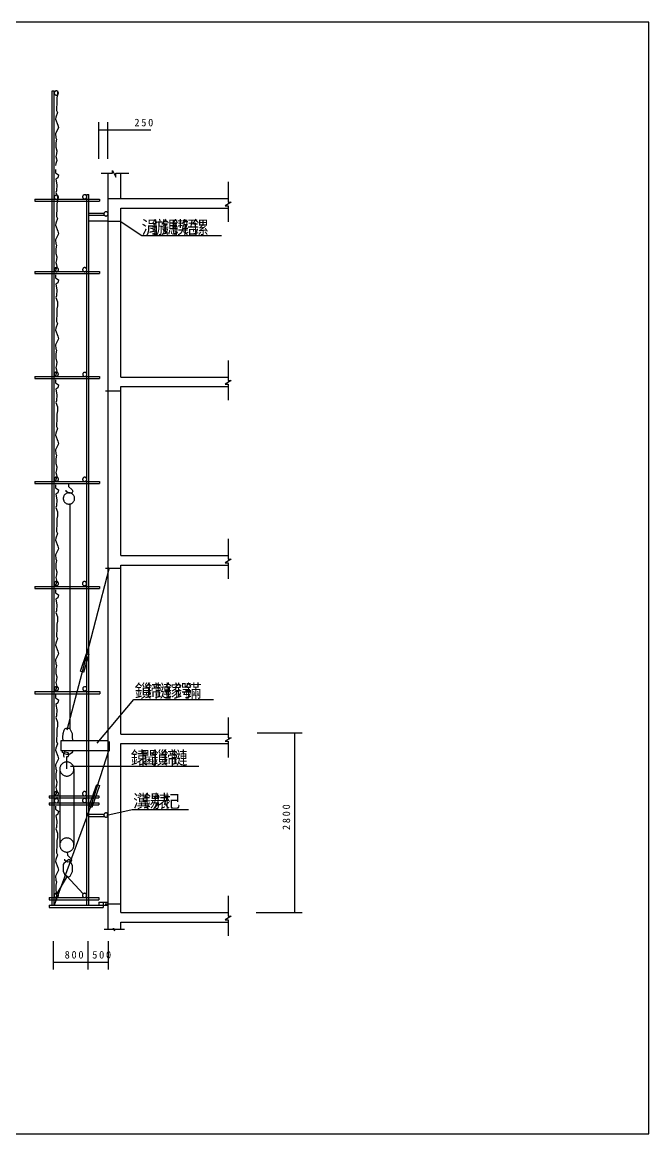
# Model space of a CAD drawing. Header units: metres. Extents: x 0 to 420, y 0 to 297.
# Drawn here: x 252.6 to 420, y 0 to 297 of the extents above; entities that cross this region are included whole.
import ezdxf

# ---------------------------------------------------------------- set-up
doc = ezdxf.new("R2010")
doc.units = ezdxf.units.M
doc.layers.add(' ', color=7, linetype='Continuous')
doc.layers.add('1', color=7, linetype='Continuous')

msp = doc.modelspace()

# ---------------------------------------------------------------- linework, layer by layer
at = {"layer": ' '}
for p, q in [((273.05, 260.46), (273.05, 270.24)), ((273.05, 268.22), (275.52, 268.22)), ((275.52, 260.46), (275.52, 270.24)), ((275.52, 268.22), (286.94, 268.22)), ((315.36, 107.15), (327.37, 107.15)), ((325.35, 107.15), (325.35, 59.08)), ((315.13, 59.08), (327.37, 59.08)), ((260.84, 51.44), (260.84, 43.85)), ((270.11, 51.45), (270.11, 43.85)), ((275.58, 51.45), (275.58, 43.85)), ((270.11, 50.48), (270.11, 43.85)), ((260.84, 45.87), (270.11, 45.87)), ((270.11, 45.87), (275.58, 45.87))]:
    msp.add_line(p, q, dxfattribs=at)
for p, q in [((420, 296.97), (0, 296.97)), ((420, 0), (420, 296.97)), ((260.59, 61.05), (260.59, 278.67)), ((260.59, 278.67), (261.15, 278.67)), ((261.15, 61.05), (261.15, 278.67)), ((262, 277.57), (261.86, 276.76)), ((261.86, 276.76), (261.86, 275.82)), ((262, 278.64), (262, 277.57)), ((261.86, 274.87), (261.73, 274.34)), ((261.73, 274.34), (261.73, 273.39)), ((261.73, 273.39), (262, 272.85)), ((261.86, 275.82), (261.86, 274.87)), ((261.59, 271.64), (261.46, 271.1)), ((261.46, 271.1), (262.13, 269.49)), ((262, 272.85), (261.59, 271.64)), ((261.86, 267.87), (261.46, 267.2)), ((262.27, 268.81), (261.86, 267.87)), ((262.13, 269.49), (262.27, 268.81)), ((261.46, 267.2), (261.59, 266.12)), ((261.59, 266.12), (261.73, 265.72)), ((261.73, 265.72), (261.59, 264.77)), ((261.59, 264.77), (261.59, 263.56)), ((261.59, 263.56), (261.86, 262.62)), ((261.73, 261.81), (261.59, 261.14)), ((261.86, 262.62), (261.73, 261.81)), ((261.59, 259.25), (261.46, 258.71)), ((261.59, 261.14), (261.73, 260.47)), ((261.86, 260.06), (261.59, 259.25)), ((261.73, 260.47), (261.86, 260.06)), ((261.46, 257.58), (261.46, 256.77)), ((261.46, 256.77), (262.27, 256.23)), ((262.13, 255.42), (261.59, 255.02)), ((262.27, 256.23), (262.13, 255.42)), ((273.68, 256.64), (276.69, 256.64)), ((276.69, 256.64), (276.69, 257.35)), ((276.69, 257.35), (277.58, 255.58)), ((277.58, 255.58), (277.58, 256.64)), ((277.58, 256.64), (281.12, 256.64)), ((261.59, 255.02), (261.86, 253.54)), ((261.86, 253.54), (261.73, 251.92)), ((307.65, 254.33), (307.65, 248.92)), ((256, 249.73), (273.21, 249.73)), ((256, 249.73), (256, 249.17)), ((261.73, 251.92), (261.59, 251.52)), ((261.59, 251.52), (262, 250.31)), ((262, 250.31), (262, 249.23)), ((269.88, 61.05), (269.88, 250.98)), ((269.88, 250.98), (270.44, 250.98)), ((270.44, 61.05), (270.44, 250.98)), ((273.21, 249.73), (273.21, 249.17)), ((275.6, 54.62), (275.6, 249.87)), ((275.6, 249.87), (307.65, 249.87)), ((256, 249.17), (273.21, 249.17)), ((261.86, 246.54), (261.73, 246)), ((262, 249.23), (261.86, 248.42)), ((261.86, 248.42), (261.86, 247.48)), ((261.86, 247.48), (261.86, 246.54)), ((278.95, 247.32), (307.65, 247.32)), ((278.95, 202.17), (278.95, 247.32)), ((308.45, 248.92), (306.85, 247.96)), ((306.85, 247.96), (307.65, 247.96)), ((307.65, 248.92), (308.45, 248.92)), ((307.65, 247.96), (307.65, 243.66)), ((262, 244.52), (261.59, 243.3)), ((261.73, 246), (261.73, 245.05)), ((261.73, 245.05), (262, 244.52)), ((270.47, 246), (274.52, 246)), ((270.47, 245.41), (274.59, 245.41)), ((275.62, 243.79), (270.48, 243.79)), ((275.62, 243.79), (278.92, 243.79)), ((278.73, 243.81), (284.52, 240.03)), ((261.59, 243.3), (261.46, 242.76)), ((261.46, 242.76), (262.13, 241.15)), ((262.13, 241.15), (262.27, 240.48)), ((261.86, 239.53), (261.46, 238.86)), ((261.46, 238.86), (261.59, 237.78)), ((261.59, 237.78), (261.73, 237.38)), ((262.27, 240.48), (261.86, 239.53)), ((284.52, 240.03), (305.87, 240.03)), ((261.73, 237.38), (261.59, 236.44)), ((261.59, 236.44), (261.59, 235.22)), ((261.59, 235.22), (261.86, 234.28)), ((261.73, 233.47), (261.59, 232.8)), ((261.59, 232.8), (261.73, 232.13)), ((261.86, 231.72), (261.59, 230.91)), ((261.86, 234.28), (261.73, 233.47)), ((261.73, 232.13), (261.86, 231.72)), ((256, 230.38), (273.21, 230.38)), ((256, 230.38), (256, 229.82)), ((256, 229.82), (273.21, 229.82)), ((261.59, 230.91), (261.46, 230.38)), ((261.46, 229.52), (261.46, 228.71)), ((261.46, 228.71), (262.27, 228.17)), ((273.21, 230.38), (273.21, 229.82)), ((262.13, 227.36), (261.59, 226.96)), ((261.59, 226.96), (261.86, 225.48)), ((262.27, 228.17), (262.13, 227.36)), ((261.73, 223.86), (261.59, 223.46)), ((261.59, 223.46), (262, 222.25)), ((261.86, 225.48), (261.73, 223.86)), ((262, 221.17), (261.86, 220.36)), ((261.86, 220.36), (261.86, 219.42)), ((262, 222.25), (262, 221.17)), ((261.86, 218.48), (261.73, 217.94)), ((261.73, 217.94), (261.73, 217)), ((261.73, 217), (262, 216.46)), ((261.86, 219.42), (261.86, 218.48)), ((261.59, 215.24), (261.46, 214.71)), ((261.46, 214.71), (262.13, 213.09)), ((262, 216.46), (261.59, 215.24)), ((261.86, 211.47), (261.46, 210.8)), ((262.27, 212.42), (261.86, 211.47)), ((262.13, 213.09), (262.27, 212.42)), ((261.46, 210.8), (261.59, 209.72)), ((261.59, 209.72), (261.73, 209.32)), ((261.73, 209.32), (261.59, 208.38)), ((261.59, 208.38), (261.59, 207.17)), ((261.59, 207.17), (261.86, 206.22)), ((261.73, 205.41), (261.59, 204.74)), ((261.86, 206.22), (261.73, 205.41)), ((307.65, 206.63), (307.65, 201.22)), ((256, 202.32), (273.21, 202.32)), ((256, 202.32), (256, 201.76)), ((261.59, 202.86), (261.46, 202.32)), ((261.59, 204.74), (261.73, 204.07)), ((261.86, 203.66), (261.59, 202.86)), ((261.73, 204.07), (261.86, 203.66)), ((273.21, 202.32), (273.21, 201.76)), ((275.6, 197.71), (275.6, 202.17)), ((278.95, 202.17), (307.65, 202.17)), ((256, 201.76), (273.21, 201.76)), ((261.46, 201.46), (261.46, 200.65)), ((261.46, 200.65), (262.27, 200.11)), ((262.13, 199.31), (261.59, 198.9)), ((262.27, 200.11), (262.13, 199.31)), ((278.95, 199.63), (307.65, 199.63)), ((278.95, 154.47), (278.95, 199.63)), ((308.45, 201.22), (306.85, 200.26)), ((306.85, 200.26), (307.65, 200.26)), ((307.65, 201.22), (308.45, 201.22)), ((307.65, 200.26), (307.65, 195.96)), ((261.59, 198.9), (261.86, 197.42)), ((261.86, 197.42), (261.73, 195.8)), ((278.95, 198.38), (274.84, 198.38)), ((261.73, 195.8), (261.59, 195.4)), ((261.59, 195.4), (262, 194.19)), ((262, 193.11), (261.86, 192.3)), ((262, 194.19), (262, 193.11)), ((261.86, 190.42), (261.73, 189.88)), ((261.86, 192.3), (261.86, 191.36)), ((261.86, 191.36), (261.86, 190.42)), ((261.59, 187.19), (261.46, 186.65)), ((262, 188.4), (261.59, 187.19)), ((261.73, 189.88), (261.73, 188.94)), ((261.73, 188.94), (262, 188.4)), ((261.46, 186.65), (262.13, 185.03)), ((262.27, 184.36), (261.86, 183.42)), ((262.13, 185.03), (262.27, 184.36)), ((261.86, 183.42), (261.46, 182.74)), ((261.46, 182.74), (261.59, 181.67)), ((261.59, 181.67), (261.73, 181.26)), ((261.73, 181.26), (261.59, 180.32)), ((261.59, 180.32), (261.59, 179.11)), ((261.59, 179.11), (261.86, 178.16)), ((261.73, 177.36), (261.59, 176.68)), ((261.59, 176.68), (261.73, 176.01)), ((261.86, 175.61), (261.59, 174.8)), ((261.86, 178.16), (261.73, 177.36)), ((261.73, 176.01), (261.86, 175.61)), ((256, 174.26), (273.21, 174.26)), ((256, 174.26), (256, 173.7)), ((256, 173.7), (273.21, 173.7)), ((261.59, 174.8), (261.46, 174.26)), ((261.46, 173.4), (261.46, 172.59)), ((261.46, 172.59), (262.27, 172.06)), ((264.95, 173.7), (265.01, 172.96)), ((265.01, 172.96), (265.97, 172.01)), ((273.21, 174.26), (273.21, 174.26)), ((273.21, 174.26), (273.21, 173.7)), ((262.13, 171.25), (261.59, 170.84)), ((261.59, 170.84), (261.86, 169.36)), ((261.86, 169.36), (261.73, 167.75)), ((262.27, 172.06), (262.13, 171.25)), ((264.34, 171.56), (264.34, 171.93)), ((265.08, 171.12), (264.34, 171.56)), ((265.89, 171.19), (265.08, 171.12)), ((266.11, 171.64), (265.89, 171.19)), ((265.97, 172.01), (266.11, 171.64)), ((261.73, 167.75), (261.59, 167.34)), ((261.59, 167.34), (262, 166.13)), ((262, 165.05), (261.86, 164.25)), ((261.86, 164.25), (261.86, 163.3)), ((262, 166.13), (262, 165.05)), ((261.86, 162.36), (261.73, 161.82)), ((261.73, 161.82), (261.73, 160.88)), ((261.73, 160.88), (262, 160.34)), ((261.86, 163.3), (261.86, 162.36)), ((261.59, 159.13), (261.46, 158.59)), ((261.46, 158.59), (262.13, 156.97)), ((262, 160.34), (261.59, 159.13)), ((307.65, 158.93), (307.65, 153.52)), ((261.86, 155.36), (261.46, 154.68)), ((261.46, 154.68), (261.59, 153.61)), ((262.27, 156.3), (261.86, 155.36)), ((262.13, 156.97), (262.27, 156.3)), ((275.6, 150.02), (275.6, 154.47)), ((278.95, 154.47), (307.65, 154.47)), ((261.59, 153.61), (261.73, 153.2)), ((261.73, 153.2), (261.59, 152.26)), ((261.59, 152.26), (261.59, 151.05)), ((278.95, 151.93), (307.65, 151.93)), ((278.95, 106.78), (278.95, 151.93)), ((308.45, 153.52), (306.85, 152.56)), ((306.85, 152.56), (307.65, 152.56)), ((307.65, 153.52), (308.45, 153.52)), ((307.65, 152.56), (307.65, 148.26)), ((261.59, 151.05), (261.86, 150.11)), ((261.73, 149.3), (261.59, 148.62)), ((261.59, 148.62), (261.73, 147.95)), ((261.86, 150.11), (261.73, 149.3)), ((275.85, 151.17), (268.5, 123.04)), ((278.95, 151.02), (274.84, 151.02)), ((256, 146.2), (273.21, 146.2)), ((256, 146.2), (256, 145.64)), ((256, 145.64), (273.21, 145.64)), ((261.59, 146.74), (261.46, 146.2)), ((261.86, 147.55), (261.59, 146.74)), ((261.73, 147.95), (261.86, 147.55)), ((273.21, 146.2), (273.21, 145.64)), ((261.46, 145.34), (261.46, 144.54)), ((261.46, 144.54), (262.27, 144)), ((262.13, 143.19), (261.59, 142.79)), ((261.59, 142.79), (261.86, 141.3)), ((262.27, 144), (262.13, 143.19)), ((261.73, 139.69), (261.59, 139.28)), ((261.86, 141.3), (261.73, 139.69)), ((261.59, 139.28), (262, 138.07)), ((262, 136.99), (261.86, 136.19)), ((262, 138.07), (262, 136.99)), ((261.86, 134.3), (261.73, 133.76)), ((261.73, 133.76), (261.73, 132.82)), ((261.86, 136.19), (261.86, 135.24)), ((261.86, 135.24), (261.86, 134.3)), ((261.59, 131.07), (261.46, 130.53)), ((262, 132.28), (261.59, 131.07)), ((261.73, 132.82), (262, 132.28)), ((261.46, 130.53), (262.13, 128.92)), ((262.27, 128.24), (261.86, 127.3)), ((262.13, 128.92), (262.27, 128.24)), ((268.18, 123.6), (269.75, 128.35)), ((270.42, 128.05), (268.96, 123.2)), ((269.69, 128.35), (270.42, 128.05)), ((261.86, 127.3), (261.46, 126.63)), ((261.46, 126.63), (261.59, 125.55)), ((261.59, 125.55), (261.73, 125.14)), ((261.73, 125.14), (261.59, 124.2)), ((261.59, 124.2), (261.59, 122.99)), ((261.59, 122.99), (261.86, 122.05)), ((261.86, 122.05), (261.73, 121.24)), ((268.5, 123.04), (264.53, 107.82)), ((268.96, 123.2), (268.18, 123.6)), ((261.73, 121.24), (261.59, 120.57)), ((261.59, 120.57), (261.73, 119.89)), ((261.86, 119.49), (261.59, 118.68)), ((261.73, 119.89), (261.86, 119.49)), ((256, 118.15), (273.33, 118.15)), ((256, 118.15), (256, 117.58)), ((256, 117.58), (273.33, 117.58)), ((261.59, 118.68), (261.46, 118.14)), ((261.46, 117.29), (261.46, 116.48)), ((261.46, 116.48), (262.27, 115.94)), ((262.27, 115.94), (262.13, 115.13)), ((272.66, 104.34), (282.42, 116.02)), ((273.33, 118.15), (273.33, 117.58)), ((282.42, 116.02), (303.72, 116.02)), ((262.13, 115.13), (261.59, 114.73)), ((261.59, 114.73), (261.86, 113.25)), ((261.86, 113.25), (261.73, 111.63)), ((261.73, 111.63), (261.59, 111.23)), ((261.59, 111.23), (262, 110.01)), ((262, 110.01), (262, 108.94)), ((307.65, 111.23), (307.65, 105.82)), ((262, 108.94), (261.86, 108.13)), ((261.86, 108.13), (261.86, 107.19)), ((261.86, 107.19), (261.86, 106.24)), ((263.7, 107.75), (263.49, 106.85)), ((263.87, 108.09), (263.7, 107.75)), ((264.22, 108.27), (263.87, 108.09)), ((264.73, 108.27), (264.22, 108.27)), ((265.29, 108.27), (264.73, 108.27)), ((265.55, 107.71), (265.29, 108.27)), ((266.07, 106.89), (265.55, 107.71)), ((262, 104.22), (261.59, 103.01)), ((261.86, 106.24), (261.73, 105.7)), ((261.73, 105.7), (261.73, 104.76)), ((261.73, 104.76), (262, 104.22)), ((275.6, 104.95), (262.94, 104.95)), ((262.94, 104.95), (262.94, 102.4)), ((263.49, 106.85), (263.36, 106.07)), ((263.36, 106.07), (263.36, 105.64)), ((263.36, 105.64), (263.44, 105.3)), ((263.44, 105.3), (263.44, 105.04)), ((263.44, 105.04), (263.44, 105)), ((266.07, 106.12), (266.07, 106.89)), ((266.11, 104.96), (266.07, 106.12)), ((275.6, 102.32), (275.6, 106.78)), ((275.79, 104.84), (275.79, 102.22)), ((278.95, 106.78), (307.65, 106.78)), ((278.95, 104.23), (307.65, 104.23)), ((278.95, 59.08), (278.95, 104.23)), ((308.45, 105.82), (306.85, 104.86)), ((306.85, 104.86), (307.65, 104.86)), ((307.65, 105.82), (308.45, 105.82)), ((307.65, 104.86), (307.65, 100.56)), ((261.59, 103.01), (261.46, 102.47)), ((261.46, 102.47), (262.13, 100.86)), ((262.94, 102.4), (275.78, 102.4)), ((263.35, 101.89), (263.35, 102.39)), ((263.9, 101.48), (263.35, 101.89)), ((263.81, 101.94), (263.62, 101.39)), ((263.62, 101.39), (263.67, 100.93)), ((264.12, 101.98), (263.81, 101.94)), ((264.54, 101.35), (263.9, 101.48)), ((264.86, 101.8), (264.12, 101.98)), ((265.18, 101.35), (264.54, 101.35)), ((265.04, 101.53), (264.86, 101.8)), ((264.86, 100.8), (265.04, 101.12)), ((265.04, 101.12), (265.04, 101.53)), ((265.54, 101.53), (265.18, 101.35)), ((265.82, 101.8), (265.54, 101.53)), ((266, 102.08), (265.82, 101.8)), ((266.09, 102.39), (266, 102.08)), ((275.85, 102.8), (270.84, 87.33)), ((261.86, 99.24), (261.46, 98.57)), ((261.46, 98.57), (261.59, 97.49)), ((262.27, 100.18), (261.86, 99.24)), ((262.13, 100.86), (262.27, 100.18)), ((263.67, 100.93), (263.81, 100.66)), ((264.53, 97.46), (264.53, 100.8)), ((264.53, 100.8), (264.86, 100.8)), ((265.54, 98.21), (299.83, 98.21)), ((261.59, 97.49), (261.73, 97.09)), ((261.73, 97.09), (261.59, 96.14)), ((261.59, 96.14), (261.59, 94.93)), ((262.64, 97.46), (262.64, 77.14)), ((266.41, 97.46), (266.41, 77.14)), ((261.59, 94.93), (261.86, 93.99)), ((261.73, 93.18), (261.59, 92.51)), ((261.59, 92.51), (261.73, 91.83)), ((261.86, 93.99), (261.73, 93.18)), ((270.46, 87.59), (272.52, 93.34)), ((273.22, 93.05), (271.22, 87.17)), ((272.52, 93.28), (273.22, 93.05)), ((259.81, 90.27), (273.05, 90.27)), ((259.81, 90.27), (259.81, 89.71)), ((259.81, 89.71), (273.05, 89.71)), ((261.59, 90.62), (261.46, 90.08)), ((261.86, 91.43), (261.59, 90.62)), ((261.73, 91.83), (261.86, 91.43)), ((261.86, 91.81), (261.74, 91.43)), ((261.86, 89.97), (261.74, 89.59)), ((273.05, 90.27), (273.05, 89.71)), ((259.81, 88.43), (273.05, 88.43)), ((259.81, 88.43), (259.81, 87.87)), ((259.81, 87.87), (273.05, 87.87)), ((271, 87.84), (261.15, 61.05)), ((261.46, 87.54), (261.46, 86.74)), ((261.46, 86.74), (262.27, 86.2)), ((262.27, 86.2), (262.13, 85.39)), ((270.46, 87.52), (270.57, 87.84)), ((271.22, 87.17), (270.46, 87.52)), ((271.45, 87.84), (271.22, 87.17)), ((273.05, 88.43), (273.05, 87.87)), ((275.22, 85.11), (281.94, 86.6)), ((281.94, 86.6), (297.02, 86.6)), ((262.13, 85.39), (261.59, 84.98)), ((261.59, 84.98), (261.86, 83.5)), ((261.86, 83.5), (261.73, 81.89)), ((270.47, 85.4), (274.52, 85.4)), ((270.47, 84.8), (274.59, 84.8)), ((261.73, 81.89), (261.59, 81.48)), ((261.59, 81.48), (262, 80.27)), ((262, 80.27), (262, 79.19)), ((262, 79.19), (261.86, 78.39)), ((261.86, 78.39), (261.86, 77.44)), ((261.86, 77.44), (261.86, 76.5)), ((262, 74.48), (261.59, 73.27)), ((261.86, 76.5), (261.73, 75.96)), ((261.73, 75.96), (261.73, 75.02)), ((261.73, 75.02), (262, 74.48)), ((264.61, 75.35), (264.68, 74.39)), ((264.68, 74.39), (265.64, 73.43)), ((261.59, 73.27), (261.46, 72.73)), ((261.46, 72.73), (262.13, 71.11)), ((263.72, 72.18), (263.58, 71.96)), ((263.58, 71.96), (263.58, 70.19)), ((265.08, 73.28), (263.72, 72.18)), ((264.02, 72.99), (264.02, 73.36)), ((264.76, 72.55), (264.02, 72.99)), ((265.57, 72.62), (264.76, 72.55)), ((265.35, 73.21), (264.98, 73.28)), ((265.49, 72.69), (265.35, 73.21)), ((266.01, 71.66), (265.49, 72.69)), ((265.79, 73.06), (265.57, 72.62)), ((265.64, 73.43), (265.79, 73.06)), ((266.01, 70.92), (266.01, 71.66)), ((261.86, 69.5), (261.46, 68.83)), ((261.46, 68.83), (261.59, 67.75)), ((264.61, 68.86), (261.81, 64.21)), ((262.27, 70.44), (261.86, 69.5)), ((262.13, 71.11), (262.27, 70.44)), ((263.58, 70.19), (263.87, 69.38)), ((263.87, 69.38), (264.68, 68.71)), ((264.53, 68.79), (268.91, 64.11)), ((264.68, 68.71), (265.05, 68.64)), ((265.05, 68.64), (265.42, 68.86)), ((265.42, 68.86), (266.01, 70.04)), ((266.01, 70.04), (266.01, 70.92)), ((261.59, 67.75), (261.73, 67.34)), ((261.73, 67.34), (261.59, 66.4)), ((261.59, 66.4), (261.59, 65.19)), ((259.81, 63.08), (273.05, 63.08)), ((259.81, 63.08), (259.81, 62.52)), ((259.81, 62.52), (273.05, 62.52)), ((261.59, 65.19), (261.73, 63.44)), ((261.73, 63.44), (261.59, 62.77)), ((261.59, 62.77), (261.64, 62.52)), ((273.05, 63.08), (273.05, 62.52)), ((307.65, 63.54), (307.65, 58.12)), ((259.81, 61.05), (269.41, 61.05)), ((259.81, 61.05), (259.81, 60.49)), ((259.81, 60.49), (274.24, 60.49)), ((265.87, 61.05), (275.6, 61.05)), ((273.1, 61.9), (275.6, 61.9)), ((273.1, 61.9), (273.1, 61.05)), ((274.24, 61.9), (274.24, 60.49)), ((274.72, 61.47), (278.99, 61.47)), ((275.6, 54.62), (275.6, 59.08)), ((278.95, 59.08), (307.65, 59.08)), ((278.95, 54.62), (278.95, 56.53)), ((278.95, 56.53), (307.65, 56.53)), ((308.45, 58.12), (306.85, 57.16)), ((306.85, 57.16), (307.65, 57.16)), ((307.65, 58.12), (308.45, 58.12)), ((307.65, 57.16), (307.65, 52.86)), ((274.54, 54.62), (276.99, 54.62)), ((276.99, 54.62), (276.99, 54.94)), ((276.99, 54.94), (277.3, 54.18)), ((277.3, 54.18), (277.3, 54.62)), ((277.3, 54.62), (279.9, 54.62)), ((0, 0), (420, 0))]:
    msp.add_line(p, q)
for points in [[(262.27, 278.06), (262.27, 278.11), (262.26, 278.17), (262.25, 278.22), (262.23, 278.27), (262.21, 278.32), (262.18, 278.37), (262.14, 278.41), (262.11, 278.45), (262.07, 278.49), (262.02, 278.52), (261.98, 278.55), (261.93, 278.57), (261.87, 278.59), (261.82, 278.61), (261.77, 278.61), (261.71, 278.62), (261.66, 278.61), (261.6, 278.61), (261.55, 278.59), (261.5, 278.57), (261.45, 278.55), (261.4, 278.52), (261.35, 278.49), (261.31, 278.45), (261.28, 278.41), (261.24, 278.37), (261.22, 278.32), (261.19, 278.27), (261.17, 278.22), (261.16, 278.17), (261.15, 278.11), (261.15, 278.06), (261.15, 278), (261.16, 277.95), (261.17, 277.89), (261.19, 277.84), (261.22, 277.79), (261.24, 277.74), (261.28, 277.7), (261.31, 277.66), (261.35, 277.62), (261.4, 277.59), (261.45, 277.56), (261.5, 277.54), (261.55, 277.52), (261.6, 277.51), (261.66, 277.5), (261.71, 277.49), (261.77, 277.5), (261.82, 277.51), (261.87, 277.52), (261.93, 277.54), (261.98, 277.56), (262.02, 277.59), (262.07, 277.62), (262.11, 277.66), (262.14, 277.7), (262.18, 277.74), (262.21, 277.79), (262.23, 277.84), (262.25, 277.89), (262.26, 277.95), (262.27, 278), (262.27, 278.06)], [(262.3, 250.21), (262.29, 250.26), (262.29, 250.32), (262.27, 250.37), (262.25, 250.42), (262.23, 250.47), (262.2, 250.52), (262.17, 250.56), (262.13, 250.6), (262.09, 250.64), (262.05, 250.67), (262, 250.7), (261.95, 250.72), (261.9, 250.74), (261.84, 250.76), (261.79, 250.76), (261.74, 250.77), (261.68, 250.76), (261.63, 250.76), (261.57, 250.74), (261.52, 250.72), (261.47, 250.7), (261.42, 250.67), (261.38, 250.64), (261.34, 250.6), (261.3, 250.56), (261.27, 250.52), (261.24, 250.47), (261.22, 250.42), (261.2, 250.37), (261.18, 250.32), (261.18, 250.26), (261.17, 250.21), (261.18, 250.15), (261.18, 250.1), (261.2, 250.04), (261.22, 249.99), (261.24, 249.94), (261.27, 249.89), (261.3, 249.85), (261.34, 249.81), (261.38, 249.77), (261.42, 249.74), (261.47, 249.71), (261.52, 249.69), (261.57, 249.67), (261.63, 249.66), (261.68, 249.65), (261.74, 249.65), (261.79, 249.65), (261.84, 249.66), (261.9, 249.67), (261.95, 249.69), (262, 249.71), (262.05, 249.74), (262.09, 249.77), (262.13, 249.81), (262.17, 249.85), (262.2, 249.89), (262.23, 249.94), (262.25, 249.99), (262.27, 250.04), (262.29, 250.1), (262.29, 250.15), (262.3, 250.21)], [(269.86, 250.32), (269.85, 250.38), (269.85, 250.43), (269.83, 250.49), (269.81, 250.54), (269.79, 250.59), (269.76, 250.64), (269.73, 250.68), (269.69, 250.72), (269.65, 250.76), (269.61, 250.79), (269.56, 250.82), (269.51, 250.84), (269.46, 250.86), (269.4, 250.87), (269.35, 250.88), (269.3, 250.88), (269.24, 250.88), (269.19, 250.87), (269.13, 250.86), (269.08, 250.84), (269.03, 250.82), (268.98, 250.79), (268.94, 250.76), (268.9, 250.72), (268.86, 250.68), (268.83, 250.64), (268.8, 250.59), (268.78, 250.54), (268.76, 250.49), (268.74, 250.43), (268.74, 250.38), (268.73, 250.32), (268.74, 250.27), (268.74, 250.21), (268.76, 250.16), (268.78, 250.11), (268.8, 250.06), (268.83, 250.01), (268.86, 249.97), (268.9, 249.93), (268.94, 249.89), (268.98, 249.86), (269.03, 249.83), (269.08, 249.8), (269.13, 249.79), (269.19, 249.77), (269.24, 249.76), (269.3, 249.76), (269.35, 249.76), (269.4, 249.77), (269.46, 249.79), (269.51, 249.8), (269.56, 249.83), (269.61, 249.86), (269.65, 249.89), (269.69, 249.93), (269.73, 249.97), (269.76, 250.01), (269.79, 250.06), (269.81, 250.11), (269.83, 250.16), (269.85, 250.21), (269.85, 250.27), (269.86, 250.32)], [(275.54, 245.76), (275.54, 245.81), (275.53, 245.87), (275.52, 245.92), (275.5, 245.97), (275.48, 246.02), (275.45, 246.07), (275.42, 246.11), (275.38, 246.16), (275.34, 246.19), (275.29, 246.23), (275.25, 246.25), (275.2, 246.28), (275.15, 246.3), (275.09, 246.31), (275.04, 246.32), (274.98, 246.32), (274.93, 246.32), (274.87, 246.31), (274.82, 246.3), (274.77, 246.28), (274.72, 246.25), (274.67, 246.23), (274.63, 246.19), (274.59, 246.16), (274.55, 246.11), (274.52, 246.07), (274.49, 246.02), (274.46, 245.97), (274.45, 245.92), (274.43, 245.87), (274.42, 245.81), (274.42, 245.76), (274.42, 245.7), (274.43, 245.65), (274.45, 245.6), (274.46, 245.54), (274.49, 245.49), (274.52, 245.45), (274.55, 245.4), (274.59, 245.36), (274.63, 245.32), (274.67, 245.29), (274.72, 245.26), (274.77, 245.24), (274.82, 245.22), (274.87, 245.21), (274.93, 245.2), (274.98, 245.2), (275.04, 245.2), (275.09, 245.21), (275.15, 245.22), (275.2, 245.24), (275.25, 245.26), (275.29, 245.29), (275.34, 245.32), (275.38, 245.36), (275.42, 245.4), (275.45, 245.45), (275.48, 245.49), (275.5, 245.54), (275.52, 245.6), (275.53, 245.65), (275.54, 245.7), (275.54, 245.76)], [(262.3, 230.85), (262.29, 230.91), (262.29, 230.96), (262.27, 231.01), (262.25, 231.07), (262.23, 231.12), (262.2, 231.16), (262.17, 231.21), (262.13, 231.25), (262.09, 231.29), (262.05, 231.32), (262, 231.35), (261.95, 231.37), (261.9, 231.39), (261.84, 231.4), (261.79, 231.41), (261.74, 231.41), (261.68, 231.41), (261.63, 231.4), (261.57, 231.39), (261.52, 231.37), (261.47, 231.35), (261.42, 231.32), (261.38, 231.29), (261.34, 231.25), (261.3, 231.21), (261.27, 231.16), (261.24, 231.12), (261.22, 231.07), (261.2, 231.01), (261.18, 230.96), (261.18, 230.91), (261.17, 230.85), (261.18, 230.8), (261.18, 230.74), (261.2, 230.69), (261.22, 230.64), (261.24, 230.59), (261.27, 230.54), (261.3, 230.5), (261.34, 230.45), (261.38, 230.42), (261.42, 230.39), (261.47, 230.36), (261.52, 230.33), (261.57, 230.31), (261.63, 230.3), (261.68, 230.29), (261.74, 230.29), (261.79, 230.29), (261.84, 230.3), (261.9, 230.31), (261.95, 230.33), (262, 230.36), (262.05, 230.39), (262.09, 230.42), (262.13, 230.45), (262.17, 230.5), (262.2, 230.54), (262.23, 230.59), (262.25, 230.64), (262.27, 230.69), (262.29, 230.74), (262.29, 230.8), (262.3, 230.85)], [(269.86, 230.85), (269.85, 230.91), (269.85, 230.96), (269.83, 231.01), (269.81, 231.07), (269.79, 231.12), (269.76, 231.16), (269.73, 231.21), (269.69, 231.25), (269.65, 231.29), (269.61, 231.32), (269.56, 231.35), (269.51, 231.37), (269.46, 231.39), (269.4, 231.4), (269.35, 231.41), (269.3, 231.41), (269.24, 231.41), (269.19, 231.4), (269.13, 231.39), (269.08, 231.37), (269.03, 231.35), (268.98, 231.32), (268.94, 231.29), (268.9, 231.25), (268.86, 231.21), (268.83, 231.16), (268.8, 231.12), (268.78, 231.07), (268.76, 231.01), (268.74, 230.96), (268.74, 230.91), (268.73, 230.85), (268.74, 230.8), (268.74, 230.74), (268.76, 230.69), (268.78, 230.64), (268.8, 230.59), (268.83, 230.54), (268.86, 230.5), (268.9, 230.45), (268.94, 230.42), (268.98, 230.39), (269.03, 230.36), (269.08, 230.33), (269.13, 230.31), (269.19, 230.3), (269.24, 230.29), (269.3, 230.29), (269.35, 230.29), (269.4, 230.3), (269.46, 230.31), (269.51, 230.33), (269.56, 230.36), (269.61, 230.39), (269.65, 230.42), (269.69, 230.45), (269.73, 230.5), (269.76, 230.54), (269.79, 230.59), (269.81, 230.64), (269.83, 230.69), (269.85, 230.74), (269.85, 230.8), (269.86, 230.85)], [(262.26, 202.92), (262.26, 202.98), (262.25, 203.03), (262.24, 203.09), (262.22, 203.14), (262.2, 203.19), (262.17, 203.23), (262.13, 203.28), (262.1, 203.32), (262.06, 203.36), (262.01, 203.39), (261.97, 203.42), (261.92, 203.44), (261.86, 203.46), (261.81, 203.47), (261.76, 203.48), (261.7, 203.48), (261.65, 203.48), (261.59, 203.47), (261.54, 203.46), (261.49, 203.44), (261.44, 203.42), (261.39, 203.39), (261.35, 203.36), (261.3, 203.32), (261.27, 203.28), (261.23, 203.23), (261.21, 203.19), (261.18, 203.14), (261.16, 203.09), (261.15, 203.03), (261.14, 202.98), (261.14, 202.92), (261.14, 202.87), (261.15, 202.81), (261.16, 202.76), (261.18, 202.71), (261.21, 202.66), (261.23, 202.61), (261.27, 202.57), (261.3, 202.53), (261.35, 202.49), (261.39, 202.46), (261.44, 202.43), (261.49, 202.4), (261.54, 202.39), (261.59, 202.37), (261.65, 202.36), (261.7, 202.36), (261.76, 202.36), (261.81, 202.37), (261.86, 202.39), (261.92, 202.4), (261.97, 202.43), (262.01, 202.46), (262.06, 202.49), (262.1, 202.53), (262.13, 202.57), (262.17, 202.61), (262.2, 202.66), (262.22, 202.71), (262.24, 202.76), (262.25, 202.81), (262.26, 202.87), (262.26, 202.92)], [(269.89, 202.87), (269.88, 202.92), (269.88, 202.98), (269.86, 203.03), (269.84, 203.08), (269.82, 203.13), (269.79, 203.18), (269.76, 203.22), (269.72, 203.27), (269.68, 203.3), (269.64, 203.34), (269.59, 203.36), (269.54, 203.39), (269.49, 203.41), (269.44, 203.42), (269.38, 203.43), (269.33, 203.43), (269.27, 203.43), (269.22, 203.42), (269.16, 203.41), (269.11, 203.39), (269.06, 203.36), (269.01, 203.34), (268.97, 203.3), (268.93, 203.27), (268.89, 203.22), (268.86, 203.18), (268.83, 203.13), (268.81, 203.08), (268.79, 203.03), (268.78, 202.98), (268.77, 202.92), (268.76, 202.87), (268.77, 202.81), (268.78, 202.76), (268.79, 202.71), (268.81, 202.65), (268.83, 202.6), (268.86, 202.56), (268.89, 202.51), (268.93, 202.47), (268.97, 202.44), (269.01, 202.4), (269.06, 202.37), (269.11, 202.35), (269.16, 202.33), (269.22, 202.32), (269.27, 202.31), (269.33, 202.31), (269.38, 202.31), (269.44, 202.32), (269.49, 202.33), (269.54, 202.35), (269.59, 202.37), (269.64, 202.4), (269.68, 202.44), (269.72, 202.47), (269.76, 202.51), (269.79, 202.56), (269.82, 202.6), (269.84, 202.65), (269.86, 202.71), (269.88, 202.76), (269.88, 202.81), (269.89, 202.87)], [(262.3, 174.87), (262.29, 174.92), (262.29, 174.98), (262.27, 175.03), (262.25, 175.08), (262.23, 175.13), (262.2, 175.18), (262.17, 175.22), (262.13, 175.26), (262.09, 175.3), (262.05, 175.33), (262, 175.36), (261.95, 175.39), (261.9, 175.41), (261.84, 175.42), (261.79, 175.43), (261.74, 175.43), (261.68, 175.43), (261.63, 175.42), (261.57, 175.41), (261.52, 175.39), (261.47, 175.36), (261.42, 175.33), (261.38, 175.3), (261.34, 175.26), (261.3, 175.22), (261.27, 175.18), (261.24, 175.13), (261.22, 175.08), (261.2, 175.03), (261.18, 174.98), (261.18, 174.92), (261.17, 174.87), (261.18, 174.81), (261.18, 174.76), (261.2, 174.71), (261.22, 174.65), (261.24, 174.6), (261.27, 174.56), (261.3, 174.51), (261.34, 174.47), (261.38, 174.43), (261.42, 174.4), (261.47, 174.37), (261.52, 174.35), (261.57, 174.33), (261.63, 174.32), (261.68, 174.31), (261.74, 174.31), (261.79, 174.31), (261.84, 174.32), (261.9, 174.33), (261.95, 174.35), (262, 174.37), (262.05, 174.4), (262.09, 174.43), (262.13, 174.47), (262.17, 174.51), (262.2, 174.56), (262.23, 174.6), (262.25, 174.65), (262.27, 174.71), (262.29, 174.76), (262.29, 174.81), (262.3, 174.87)], [(269.86, 174.84), (269.85, 174.89), (269.85, 174.95), (269.83, 175), (269.81, 175.05), (269.79, 175.1), (269.76, 175.15), (269.73, 175.19), (269.69, 175.23), (269.65, 175.27), (269.61, 175.3), (269.56, 175.33), (269.51, 175.36), (269.46, 175.37), (269.41, 175.39), (269.35, 175.4), (269.3, 175.4), (269.24, 175.4), (269.19, 175.39), (269.13, 175.37), (269.08, 175.36), (269.03, 175.33), (268.98, 175.3), (268.94, 175.27), (268.9, 175.23), (268.86, 175.19), (268.83, 175.15), (268.8, 175.1), (268.78, 175.05), (268.76, 175), (268.75, 174.95), (268.74, 174.89), (268.74, 174.84), (268.74, 174.78), (268.75, 174.73), (268.76, 174.68), (268.78, 174.62), (268.8, 174.57), (268.83, 174.53), (268.86, 174.48), (268.9, 174.44), (268.94, 174.4), (268.98, 174.37), (269.03, 174.34), (269.08, 174.32), (269.13, 174.3), (269.19, 174.29), (269.24, 174.28), (269.3, 174.28), (269.35, 174.28), (269.41, 174.29), (269.46, 174.3), (269.51, 174.32), (269.56, 174.34), (269.61, 174.37), (269.65, 174.4), (269.69, 174.44), (269.73, 174.48), (269.76, 174.53), (269.79, 174.57), (269.81, 174.62), (269.83, 174.68), (269.85, 174.73), (269.85, 174.78), (269.86, 174.84)], [(266.59, 169.74), (266.58, 169.89), (266.56, 170.03), (266.53, 170.18), (266.48, 170.31), (266.41, 170.45), (266.34, 170.58), (266.25, 170.69), (266.15, 170.8), (266.04, 170.9), (265.92, 170.99), (265.79, 171.07), (265.66, 171.13), (265.52, 171.18), (265.38, 171.22), (265.23, 171.24), (265.08, 171.25), (264.93, 171.24), (264.79, 171.22), (264.64, 171.18), (264.51, 171.13), (264.37, 171.07), (264.24, 170.99), (264.13, 170.9), (264.02, 170.8), (263.92, 170.69), (263.83, 170.58), (263.75, 170.45), (263.69, 170.31), (263.64, 170.18), (263.6, 170.03), (263.58, 169.89), (263.57, 169.74), (263.58, 169.59), (263.6, 169.44), (263.64, 169.3), (263.69, 169.16), (263.75, 169.03), (263.83, 168.9), (263.92, 168.78), (264.02, 168.67), (264.13, 168.57), (264.24, 168.48), (264.37, 168.41), (264.51, 168.34), (264.64, 168.29), (264.79, 168.26), (264.93, 168.24), (265.08, 168.23), (265.23, 168.24), (265.38, 168.26), (265.52, 168.29), (265.66, 168.34), (265.79, 168.41), (265.92, 168.48), (266.04, 168.57), (266.15, 168.67), (266.25, 168.78), (266.34, 168.9), (266.41, 169.03), (266.48, 169.16), (266.53, 169.3), (266.56, 169.44), (266.58, 169.59), (266.59, 169.74)], [(262.3, 146.99), (262.29, 147.05), (262.29, 147.1), (262.27, 147.15), (262.25, 147.21), (262.23, 147.26), (262.2, 147.3), (262.17, 147.35), (262.13, 147.39), (262.09, 147.42), (262.05, 147.46), (262, 147.49), (261.95, 147.51), (261.9, 147.53), (261.84, 147.54), (261.79, 147.55), (261.74, 147.55), (261.68, 147.55), (261.63, 147.54), (261.57, 147.53), (261.52, 147.51), (261.47, 147.49), (261.42, 147.46), (261.38, 147.42), (261.34, 147.39), (261.3, 147.35), (261.27, 147.3), (261.24, 147.26), (261.22, 147.21), (261.2, 147.15), (261.18, 147.1), (261.18, 147.05), (261.17, 146.99), (261.18, 146.94), (261.18, 146.88), (261.2, 146.83), (261.22, 146.78), (261.24, 146.73), (261.27, 146.68), (261.3, 146.63), (261.34, 146.59), (261.38, 146.56), (261.42, 146.52), (261.47, 146.5), (261.52, 146.47), (261.57, 146.45), (261.63, 146.44), (261.68, 146.43), (261.74, 146.43), (261.79, 146.43), (261.84, 146.44), (261.9, 146.45), (261.95, 146.47), (262, 146.5), (262.05, 146.52), (262.09, 146.56), (262.13, 146.59), (262.17, 146.63), (262.2, 146.68), (262.23, 146.73), (262.25, 146.78), (262.27, 146.83), (262.29, 146.88), (262.29, 146.94), (262.3, 146.99)], [(269.81, 146.99), (269.8, 147.05), (269.8, 147.1), (269.78, 147.15), (269.76, 147.21), (269.74, 147.26), (269.71, 147.3), (269.68, 147.35), (269.64, 147.39), (269.6, 147.42), (269.56, 147.46), (269.51, 147.49), (269.46, 147.51), (269.41, 147.53), (269.36, 147.54), (269.3, 147.55), (269.25, 147.55), (269.19, 147.55), (269.14, 147.54), (269.08, 147.53), (269.03, 147.51), (268.98, 147.49), (268.93, 147.46), (268.89, 147.42), (268.85, 147.39), (268.81, 147.35), (268.78, 147.3), (268.75, 147.26), (268.73, 147.21), (268.71, 147.15), (268.7, 147.1), (268.69, 147.05), (268.69, 146.99), (268.69, 146.94), (268.7, 146.88), (268.71, 146.83), (268.73, 146.78), (268.75, 146.73), (268.78, 146.68), (268.81, 146.63), (268.85, 146.59), (268.89, 146.56), (268.93, 146.52), (268.98, 146.5), (269.03, 146.47), (269.08, 146.45), (269.14, 146.44), (269.19, 146.43), (269.25, 146.43), (269.3, 146.43), (269.36, 146.44), (269.41, 146.45), (269.46, 146.47), (269.51, 146.5), (269.56, 146.52), (269.6, 146.56), (269.64, 146.59), (269.68, 146.63), (269.71, 146.68), (269.74, 146.73), (269.76, 146.78), (269.78, 146.83), (269.8, 146.88), (269.8, 146.94), (269.81, 146.99)], [(262.3, 118.89), (262.29, 118.95), (262.29, 119), (262.27, 119.06), (262.25, 119.11), (262.23, 119.16), (262.2, 119.21), (262.17, 119.25), (262.13, 119.29), (262.09, 119.33), (262.05, 119.36), (262, 119.39), (261.95, 119.41), (261.9, 119.43), (261.84, 119.44), (261.79, 119.45), (261.74, 119.46), (261.68, 119.45), (261.63, 119.44), (261.57, 119.43), (261.52, 119.41), (261.47, 119.39), (261.42, 119.36), (261.38, 119.33), (261.34, 119.29), (261.3, 119.25), (261.27, 119.21), (261.24, 119.16), (261.22, 119.11), (261.2, 119.06), (261.18, 119), (261.18, 118.95), (261.17, 118.89), (261.18, 118.84), (261.18, 118.78), (261.2, 118.73), (261.22, 118.68), (261.24, 118.63), (261.27, 118.58), (261.3, 118.54), (261.34, 118.5), (261.38, 118.46), (261.42, 118.43), (261.47, 118.4), (261.52, 118.38), (261.57, 118.36), (261.63, 118.34), (261.68, 118.34), (261.74, 118.33), (261.79, 118.34), (261.84, 118.34), (261.9, 118.36), (261.95, 118.38), (262, 118.4), (262.05, 118.43), (262.09, 118.46), (262.13, 118.5), (262.17, 118.54), (262.2, 118.58), (262.23, 118.63), (262.25, 118.68), (262.27, 118.73), (262.29, 118.78), (262.29, 118.84), (262.3, 118.89)], [(269.89, 118.89), (269.89, 118.95), (269.88, 119), (269.87, 119.06), (269.85, 119.11), (269.83, 119.16), (269.8, 119.21), (269.77, 119.25), (269.73, 119.29), (269.69, 119.33), (269.65, 119.36), (269.6, 119.39), (269.55, 119.41), (269.5, 119.43), (269.44, 119.44), (269.39, 119.45), (269.33, 119.46), (269.28, 119.45), (269.22, 119.44), (269.17, 119.43), (269.12, 119.41), (269.07, 119.39), (269.02, 119.36), (268.98, 119.33), (268.94, 119.29), (268.9, 119.25), (268.87, 119.21), (268.84, 119.16), (268.81, 119.11), (268.8, 119.06), (268.78, 119), (268.77, 118.95), (268.77, 118.89), (268.77, 118.84), (268.78, 118.78), (268.8, 118.73), (268.81, 118.68), (268.84, 118.63), (268.87, 118.58), (268.9, 118.54), (268.94, 118.5), (268.98, 118.46), (269.02, 118.43), (269.07, 118.4), (269.12, 118.38), (269.17, 118.36), (269.22, 118.34), (269.28, 118.34), (269.33, 118.33), (269.39, 118.34), (269.44, 118.34), (269.5, 118.36), (269.55, 118.38), (269.6, 118.4), (269.65, 118.43), (269.69, 118.46), (269.73, 118.5), (269.77, 118.54), (269.8, 118.58), (269.83, 118.63), (269.85, 118.68), (269.87, 118.73), (269.88, 118.78), (269.89, 118.84), (269.89, 118.89)], [(266.41, 97.46), (266.4, 97.64), (266.38, 97.82), (266.33, 98), (266.27, 98.18), (266.19, 98.35), (266.1, 98.5), (265.99, 98.65), (265.86, 98.79), (265.72, 98.91), (265.58, 99.02), (265.42, 99.12), (265.25, 99.2), (265.08, 99.26), (264.9, 99.31), (264.71, 99.33), (264.53, 99.34), (264.34, 99.33), (264.16, 99.31), (263.98, 99.26), (263.81, 99.2), (263.64, 99.12), (263.48, 99.02), (263.33, 98.91), (263.2, 98.79), (263.07, 98.65), (262.96, 98.5), (262.87, 98.35), (262.79, 98.18), (262.73, 98), (262.68, 97.82), (262.65, 97.64), (262.64, 97.46), (262.65, 97.27), (262.68, 97.09), (262.73, 96.91), (262.79, 96.74), (262.87, 96.57), (262.96, 96.41), (263.07, 96.26), (263.2, 96.12), (263.33, 96), (263.48, 95.89), (263.64, 95.79), (263.81, 95.72), (263.98, 95.65), (264.16, 95.61), (264.34, 95.58), (264.53, 95.57), (264.71, 95.58), (264.9, 95.61), (265.08, 95.65), (265.25, 95.72), (265.42, 95.79), (265.58, 95.89), (265.72, 96), (265.86, 96.12), (265.99, 96.26), (266.1, 96.41), (266.19, 96.57), (266.27, 96.74), (266.33, 96.91), (266.38, 97.09), (266.4, 97.27), (266.41, 97.46)], [(262.3, 90.87), (262.29, 90.92), (262.29, 90.98), (262.27, 91.03), (262.25, 91.08), (262.23, 91.13), (262.2, 91.18), (262.17, 91.22), (262.13, 91.26), (262.09, 91.3), (262.05, 91.33), (262, 91.36), (261.95, 91.39), (261.9, 91.41), (261.84, 91.42), (261.79, 91.43), (261.74, 91.43), (261.68, 91.43), (261.63, 91.42), (261.57, 91.41), (261.52, 91.39), (261.47, 91.36), (261.42, 91.33), (261.38, 91.3), (261.34, 91.26), (261.3, 91.22), (261.27, 91.18), (261.24, 91.13), (261.22, 91.08), (261.2, 91.03), (261.18, 90.98), (261.18, 90.92), (261.17, 90.87), (261.18, 90.81), (261.18, 90.76), (261.2, 90.71), (261.22, 90.65), (261.24, 90.6), (261.27, 90.56), (261.3, 90.51), (261.34, 90.47), (261.38, 90.43), (261.42, 90.4), (261.47, 90.37), (261.52, 90.35), (261.57, 90.33), (261.63, 90.32), (261.68, 90.31), (261.74, 90.31), (261.79, 90.31), (261.84, 90.32), (261.9, 90.33), (261.95, 90.35), (262, 90.37), (262.05, 90.4), (262.09, 90.43), (262.13, 90.47), (262.17, 90.51), (262.2, 90.56), (262.23, 90.6), (262.25, 90.65), (262.27, 90.71), (262.29, 90.76), (262.29, 90.81), (262.3, 90.87)], [(262.3, 88.96), (262.29, 89.02), (262.29, 89.07), (262.27, 89.13), (262.25, 89.18), (262.23, 89.23), (262.2, 89.28), (262.17, 89.32), (262.13, 89.36), (262.09, 89.4), (262.05, 89.43), (262, 89.46), (261.95, 89.48), (261.9, 89.5), (261.84, 89.52), (261.79, 89.52), (261.74, 89.53), (261.68, 89.52), (261.63, 89.52), (261.57, 89.5), (261.52, 89.48), (261.47, 89.46), (261.42, 89.43), (261.38, 89.4), (261.34, 89.36), (261.3, 89.32), (261.27, 89.28), (261.24, 89.23), (261.22, 89.18), (261.2, 89.13), (261.18, 89.07), (261.18, 89.02), (261.17, 88.96), (261.18, 88.91), (261.18, 88.86), (261.2, 88.8), (261.22, 88.75), (261.24, 88.7), (261.27, 88.65), (261.3, 88.61), (261.34, 88.57), (261.38, 88.53), (261.42, 88.5), (261.47, 88.47), (261.52, 88.45), (261.57, 88.43), (261.63, 88.41), (261.68, 88.41), (261.74, 88.4), (261.79, 88.41), (261.84, 88.41), (261.9, 88.43), (261.95, 88.45), (262, 88.47), (262.05, 88.5), (262.09, 88.53), (262.13, 88.57), (262.17, 88.61), (262.2, 88.65), (262.23, 88.7), (262.25, 88.75), (262.27, 88.8), (262.29, 88.86), (262.29, 88.91), (262.3, 88.96)], [(269.82, 90.87), (269.82, 90.92), (269.81, 90.98), (269.8, 91.03), (269.78, 91.08), (269.76, 91.13), (269.73, 91.18), (269.7, 91.22), (269.66, 91.26), (269.62, 91.3), (269.57, 91.33), (269.53, 91.36), (269.48, 91.39), (269.43, 91.41), (269.37, 91.42), (269.32, 91.43), (269.26, 91.43), (269.21, 91.43), (269.15, 91.42), (269.1, 91.41), (269.05, 91.39), (269, 91.36), (268.95, 91.33), (268.91, 91.3), (268.87, 91.26), (268.83, 91.22), (268.8, 91.18), (268.77, 91.13), (268.74, 91.08), (268.73, 91.03), (268.71, 90.98), (268.7, 90.92), (268.7, 90.87), (268.7, 90.81), (268.71, 90.76), (268.73, 90.71), (268.74, 90.65), (268.77, 90.6), (268.8, 90.56), (268.83, 90.51), (268.87, 90.47), (268.91, 90.43), (268.95, 90.4), (269, 90.37), (269.05, 90.35), (269.1, 90.33), (269.15, 90.32), (269.21, 90.31), (269.26, 90.31), (269.32, 90.31), (269.37, 90.32), (269.43, 90.33), (269.48, 90.35), (269.53, 90.37), (269.57, 90.4), (269.62, 90.43), (269.66, 90.47), (269.7, 90.51), (269.73, 90.56), (269.76, 90.6), (269.78, 90.65), (269.8, 90.71), (269.81, 90.76), (269.82, 90.81), (269.82, 90.87)], [(269.82, 89.03), (269.82, 89.09), (269.81, 89.14), (269.8, 89.2), (269.78, 89.25), (269.76, 89.3), (269.73, 89.34), (269.7, 89.39), (269.66, 89.43), (269.62, 89.47), (269.57, 89.5), (269.53, 89.53), (269.48, 89.55), (269.43, 89.57), (269.37, 89.58), (269.32, 89.59), (269.26, 89.59), (269.21, 89.59), (269.15, 89.58), (269.1, 89.57), (269.05, 89.55), (269, 89.53), (268.95, 89.5), (268.91, 89.47), (268.87, 89.43), (268.83, 89.39), (268.8, 89.34), (268.77, 89.3), (268.74, 89.25), (268.73, 89.2), (268.71, 89.14), (268.7, 89.09), (268.7, 89.03), (268.7, 88.98), (268.71, 88.92), (268.73, 88.87), (268.74, 88.82), (268.77, 88.77), (268.8, 88.72), (268.83, 88.68), (268.87, 88.64), (268.91, 88.6), (268.95, 88.57), (269, 88.54), (269.05, 88.51), (269.1, 88.5), (269.15, 88.48), (269.21, 88.47), (269.26, 88.47), (269.32, 88.47), (269.37, 88.48), (269.43, 88.5), (269.48, 88.51), (269.53, 88.54), (269.57, 88.57), (269.62, 88.6), (269.66, 88.64), (269.7, 88.68), (269.73, 88.72), (269.76, 88.77), (269.78, 88.82), (269.8, 88.87), (269.81, 88.92), (269.82, 88.98), (269.82, 89.03)], [(275.54, 85.16), (275.54, 85.21), (275.53, 85.26), (275.52, 85.32), (275.5, 85.37), (275.48, 85.42), (275.45, 85.47), (275.42, 85.51), (275.38, 85.55), (275.34, 85.59), (275.29, 85.62), (275.25, 85.65), (275.2, 85.67), (275.15, 85.69), (275.09, 85.71), (275.04, 85.71), (274.98, 85.72), (274.93, 85.71), (274.87, 85.71), (274.82, 85.69), (274.77, 85.67), (274.72, 85.65), (274.67, 85.62), (274.63, 85.59), (274.59, 85.55), (274.55, 85.51), (274.52, 85.47), (274.49, 85.42), (274.46, 85.37), (274.45, 85.32), (274.43, 85.26), (274.42, 85.21), (274.42, 85.16), (274.42, 85.1), (274.43, 85.05), (274.45, 84.99), (274.46, 84.94), (274.49, 84.89), (274.52, 84.84), (274.55, 84.8), (274.59, 84.76), (274.63, 84.72), (274.67, 84.69), (274.72, 84.66), (274.77, 84.64), (274.82, 84.62), (274.87, 84.6), (274.93, 84.6), (274.98, 84.59), (275.04, 84.6), (275.09, 84.6), (275.15, 84.62), (275.2, 84.64), (275.25, 84.66), (275.29, 84.69), (275.34, 84.72), (275.38, 84.76), (275.42, 84.8), (275.45, 84.84), (275.48, 84.89), (275.5, 84.94), (275.52, 84.99), (275.53, 85.05), (275.54, 85.1), (275.54, 85.16)], [(266.41, 77.14), (266.4, 77.33), (266.38, 77.51), (266.33, 77.69), (266.27, 77.86), (266.19, 78.03), (266.1, 78.19), (265.99, 78.34), (265.86, 78.47), (265.72, 78.6), (265.58, 78.71), (265.42, 78.8), (265.25, 78.88), (265.08, 78.94), (264.9, 78.99), (264.71, 79.02), (264.53, 79.03), (264.34, 79.02), (264.16, 78.99), (263.98, 78.94), (263.81, 78.88), (263.64, 78.8), (263.48, 78.71), (263.33, 78.6), (263.2, 78.47), (263.07, 78.34), (262.96, 78.19), (262.87, 78.03), (262.79, 77.86), (262.73, 77.69), (262.68, 77.51), (262.65, 77.33), (262.64, 77.14), (262.65, 76.96), (262.68, 76.77), (262.73, 76.59), (262.79, 76.42), (262.87, 76.25), (262.96, 76.09), (263.07, 75.95), (263.2, 75.81), (263.33, 75.68), (263.48, 75.57), (263.64, 75.48), (263.81, 75.4), (263.98, 75.34), (264.16, 75.29), (264.34, 75.27), (264.53, 75.26), (264.71, 75.27), (264.9, 75.29), (265.08, 75.34), (265.25, 75.4), (265.42, 75.48), (265.58, 75.57), (265.72, 75.68), (265.86, 75.81), (265.99, 75.95), (266.1, 76.09), (266.19, 76.25), (266.27, 76.42), (266.33, 76.59), (266.38, 76.77), (266.4, 76.96), (266.41, 77.14)], [(262.3, 63.68), (262.29, 63.73), (262.29, 63.79), (262.27, 63.84), (262.25, 63.89), (262.23, 63.94), (262.2, 63.99), (262.17, 64.04), (262.13, 64.08), (262.09, 64.11), (262.05, 64.15), (262, 64.17), (261.95, 64.2), (261.9, 64.22), (261.84, 64.23), (261.79, 64.24), (261.74, 64.24), (261.68, 64.24), (261.63, 64.23), (261.57, 64.22), (261.52, 64.2), (261.47, 64.17), (261.42, 64.15), (261.38, 64.11), (261.34, 64.08), (261.3, 64.04), (261.27, 63.99), (261.24, 63.94), (261.22, 63.89), (261.2, 63.84), (261.18, 63.79), (261.18, 63.73), (261.17, 63.68), (261.18, 63.62), (261.18, 63.57), (261.2, 63.52), (261.22, 63.46), (261.24, 63.42), (261.27, 63.37), (261.3, 63.32), (261.34, 63.28), (261.38, 63.25), (261.42, 63.21), (261.47, 63.18), (261.52, 63.16), (261.57, 63.14), (261.63, 63.13), (261.68, 63.12), (261.74, 63.12), (261.79, 63.12), (261.84, 63.13), (261.9, 63.14), (261.95, 63.16), (262, 63.18), (262.05, 63.21), (262.09, 63.25), (262.13, 63.28), (262.17, 63.32), (262.2, 63.37), (262.23, 63.42), (262.25, 63.46), (262.27, 63.52), (262.29, 63.57), (262.29, 63.62), (262.3, 63.68)], [(269.82, 63.68), (269.82, 63.73), (269.81, 63.79), (269.8, 63.84), (269.78, 63.89), (269.76, 63.94), (269.73, 63.99), (269.7, 64.04), (269.66, 64.08), (269.62, 64.11), (269.57, 64.15), (269.53, 64.17), (269.48, 64.2), (269.43, 64.22), (269.37, 64.23), (269.32, 64.24), (269.26, 64.24), (269.21, 64.24), (269.15, 64.23), (269.1, 64.22), (269.05, 64.2), (269, 64.17), (268.95, 64.15), (268.91, 64.11), (268.87, 64.08), (268.83, 64.04), (268.8, 63.99), (268.77, 63.94), (268.74, 63.89), (268.73, 63.84), (268.71, 63.79), (268.7, 63.73), (268.7, 63.68), (268.7, 63.62), (268.71, 63.57), (268.73, 63.52), (268.74, 63.46), (268.77, 63.42), (268.8, 63.37), (268.83, 63.32), (268.87, 63.28), (268.91, 63.25), (268.95, 63.21), (269, 63.18), (269.05, 63.16), (269.1, 63.14), (269.15, 63.13), (269.21, 63.12), (269.26, 63.12), (269.32, 63.12), (269.37, 63.13), (269.43, 63.14), (269.48, 63.16), (269.53, 63.18), (269.57, 63.21), (269.62, 63.25), (269.66, 63.28), (269.7, 63.32), (269.73, 63.37), (269.76, 63.42), (269.78, 63.46), (269.8, 63.52), (269.81, 63.57), (269.82, 63.62), (269.82, 63.68)]]:
    msp.add_lwpolyline(points)
at = {"layer": '1'}
for p, q in [((275.6, 249.87), (275.6, 256.64)), ((278.99, 249.92), (278.99, 256.64)), ((265.37, 108.18), (265.37, 168.4))]:
    msp.add_line(p, q, dxfattribs=at)

# ---------------------------------------------------------------- texts
at = {"layer": ' '}
for s, height, p in [('2', 2.02, (282.58, 269.17)), ('5', 2.02, (284.41, 269.17)), ('0', 2.02, (286.25, 269.17)), ('涓', 3.51, (284.46, 240.42)), ('鏃', 3.51, (287.13, 240.42)), ('鎷', 3.51, (289.8, 240.42)), ('鍥', 3.51, (292.47, 240.42)), ('铻', 3.51, (295.13, 240.42)), ('鏍', 3.51, (297.8, 240.42)), ('鎻', 3.51, (282.61, 116.58)), ('鍗', 3.51, (285.28, 116.58)), ('鏈', 3.51, (287.95, 116.58)), ('鎵', 3.51, (290.62, 116.58)), ('鍔', 3.51, (293.29, 116.58)), ('鏋', 3.51, (295.96, 116.58)), ('鎱', 3.51, (281.6, 98.71)), ('閫', 3.51, (284.26, 98.71)), ('鎻', 3.51, (286.93, 98.71)), ('鍗', 3.51, (289.6, 98.71)), ('鏈', 3.51, (292.27, 98.71)), ('瀵', 3.51, (282.23, 87.13)), ('鍚', 3.51, (284.9, 87.13)), ('婊', 3.51, (287.57, 87.13)), ('杞', 3.51, (290.24, 87.13)), ('8', 2.02, (263.94, 46.82)), ('0', 2.02, (265.78, 46.82)), ('0', 2.02, (267.61, 46.82)), ('5', 2.02, (271.31, 46.82)), ('0', 2.02, (273.15, 46.82)), ('0', 2.02, (274.98, 46.82))]:
    msp.add_text(s, height=height, dxfattribs=at).set_placement(p)
for s, p in [('0', (324.17, 86.65)), ('0', (324.17, 84.81)), ('8', (324.17, 82.97)), ('2', (324.17, 81.14))]:
    msp.add_text(s, height=2.02, rotation=90, dxfattribs=at).set_placement(p)

doc.saveas('drawing.dxf')
